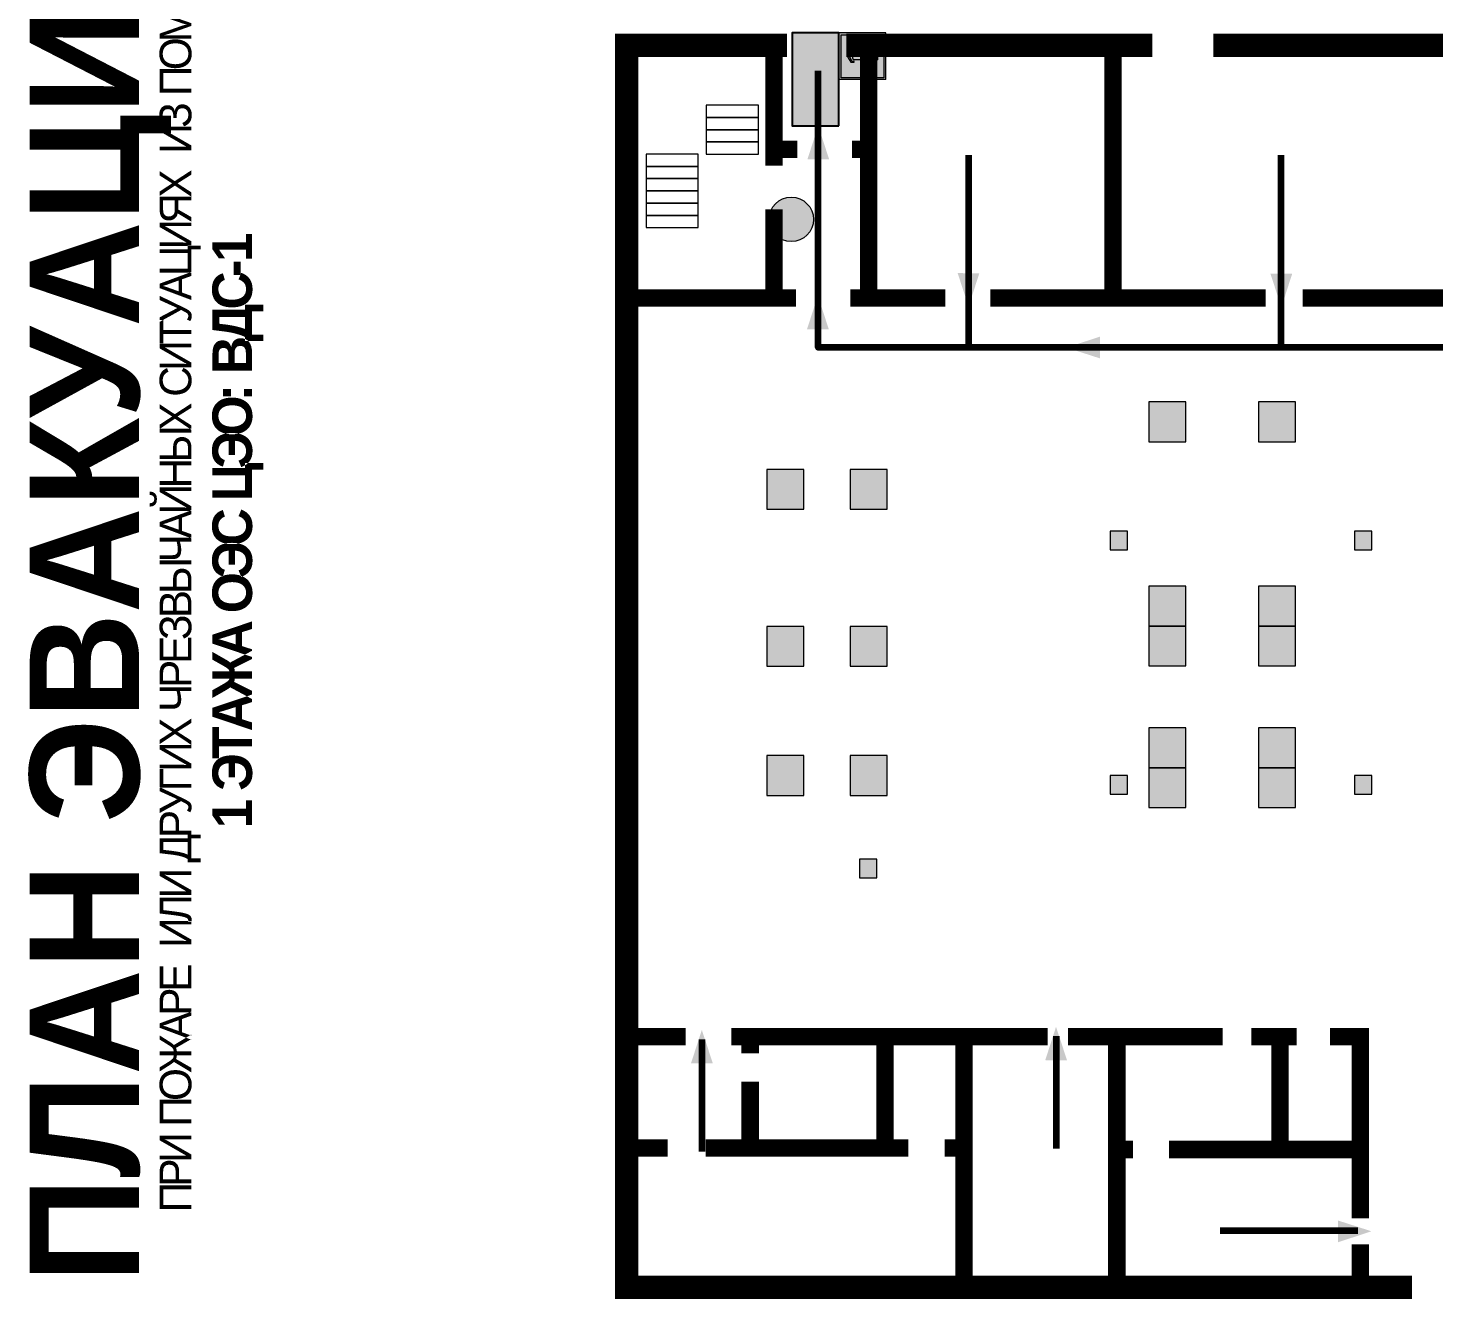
# Model space of a CAD drawing. Header units: millimetres. Extents: x 13114 to 67229, y 22859 to 38520.
# Drawn here: x 39605.7 to 39847.3, y 25097.2 to 25315.6 of the extents above; entities that cross this region are included whole.
import ezdxf

# ---------------------------------------------------------------- set-up
doc = ezdxf.new("R2010")
doc.units = ezdxf.units.MM
doc.layers.add('План_Штампы', color=7, linetype='Continuous')
doc.styles.add('обычный', font='arial.ttf')

# ---------------------------------------------------------------- blocks, each defined once
blk = doc.blocks.new('A$C7B8C2D5B')
at = {"lineweight": 0}
h = blk.add_hatch(color=5, dxfattribs=at)
h.dxf.hatch_style = 1
h.paths.add_polyline_path([(1.4, -3.02, 1), (-2.11, -3.02, 1)])
at = {"color": 5, "lineweight": 0}
blk.add_circle((-0.36, -3.02), 1.75, dxfattribs=at)
blk = doc.blocks.new('A$C7B4425F7')
at = {"true_color": 0xffffff}
blk.add_hatch(color=7, dxfattribs=at).paths.add_polyline_path([(0, 0), (-16, 0), (-16, -8), (0, -8)])
h = blk.add_hatch(color=126)
h.paths.add_polyline_path([(-0.2, -0.2), (-15.8, -0.2), (-15.8, -7.8), (-0.2, -7.8)])
h.paths.add_polyline_path([(-11.76, -2.03), (-11.76, -3.66), (-11.17, -3.66, -0.568275), (-11.17, -6.18), (-12.58, -6.18), (-12.58, -2.03)], flags=16)
h.paths.add_polyline_path([(-13.33, -4.12, -0.495768), (-13.59, -6.18), (-15.03, -6.18), (-15.03, -2.03), (-13.59, -2.03, -0.487973)], flags=16)
h.paths.add_polyline_path([(-10.25, -2.03), (-9.48, -2.03), (-9.48, -6.18), (-10.25, -6.18)], flags=16)
h.paths.add_polyline_path([(-13.84, -3.69), (-14.24, -3.69), (-14.24, -3.03), (-13.9, -3.03, -0.692621)], flags=0)
h.paths.add_polyline_path([(-9.15, -2.03), (-8.4, -2.03), (-8.04, -3.07), (-7.68, -2.03), (-6.93, -2.03), (-7.64, -4.1), (-6.93, -6.18), (-7.68, -6.18), (-8.04, -5.14), (-8.4, -6.18), (-9.15, -6.18), (-8.44, -4.1)], flags=16)
h.paths.add_polyline_path([(-11.76, -4.46), (-11.42, -4.46, -0.692621), (-11.36, -5.12), (-11.76, -5.12)], flags=0)
h.paths.add_polyline_path([(-13.9, -5.2), (-14.24, -5.2), (-14.24, -4.55), (-13.84, -4.55, -0.708038)], flags=0)
edge = h.paths.add_edge_path(flags=16)
edge.add_ellipse((-5.51, -4.08), major_axis=(0, 2.05), ratio=0.586184, start_angle=0, end_angle=360)
edge = h.paths.add_edge_path(flags=0)
edge.add_ellipse((-5.51, -4.08), major_axis=(0, 1.14), ratio=0.454828, start_angle=0, end_angle=360)
h.paths.add_polyline_path([(-4.13, -4.96, 0.377264), (-3.48, -4.52, 0.0555), (-3.16, -2.03), (-1.66, -2.03), (-1.66, -4.96), (-0.96, -4.96), (-0.96, -7.01), (-1.75, -7.01), (-1.75, -6.18), (-3.3, -6.18), (-3.3, -7.02), (-4.13, -7.02)], flags=16)
h.paths.add_polyline_path([(-2.73, -2.91), (-2.28, -2.91), (-2.28, -4.96), (-3.05, -4.96, 0.079136)], flags=0)
at = {"color": 126}
blk.add_lwpolyline([(-16, -8), (0, -8), (0, 0), (-16, 0)], close=True, dxfattribs=at)
blk = doc.blocks.new('A$C3AD82952')
at = {"true_color": 0xf5f5ff}
h = blk.add_hatch(color=7, dxfattribs=at)
h.dxf.hatch_style = 1
h.paths.add_polyline_path([(8.21, 8.73, 0.414214), (7.89, 9.05), (7.22, 9.05), (7.22, 9.92), (7.59, 9.92, 1), (7.57, 10.36), (7.22, 10.36), (7.22, 10.6), (6.43, 10.6), (6.43, 10.36), (6.01, 10.36), (4.74, 9.59), (4.74, 8.69), (4.98, 8.73), (4.98, 9.26), (6.12, 9.91), (6.43, 9.91), (6.43, 9.05), (5.76, 9.05, 0.414214), (5.44, 8.73), (5.44, 2.2), (8.21, 2.2)], flags=0)
h.paths.add_polyline_path([(12.8, 12.8), (0, 12.8), (0, 0), (12.8, 0)])
h.paths.add_polyline_path([(0.51, 12.29), (12.29, 12.29), (12.29, 0.51), (0.51, 0.51)], flags=16)
h.paths.add_polyline_path([(4.74, 9.59), (6.01, 10.36), (6.43, 10.36), (6.43, 10.6), (7.22, 10.6), (7.22, 10.36), (7.59, 10.36, -0.94586), (7.59, 9.92), (7.22, 9.92), (7.22, 9.05), (7.89, 9.05, -0.414214), (8.21, 8.73), (8.21, 2.2), (5.44, 2.2), (5.44, 8.73, -0.414214), (5.76, 9.05), (6.43, 9.05), (6.43, 9.91), (6.12, 9.91), (4.98, 9.26), (4.98, 8.73), (4.74, 8.69)], flags=0)
h = blk.add_hatch(color=242)
h.dxf.hatch_style = 1
h.paths.add_polyline_path([(12.29, 12.29), (0.51, 12.29), (0.51, 0.51), (12.29, 0.51)])
h.paths.add_polyline_path([(4.74, 8.69), (4.74, 9.59), (6.01, 10.36), (6.43, 10.36), (6.43, 10.6), (7.22, 10.6), (7.22, 10.36), (7.59, 10.36, -0.94586), (7.59, 9.92), (7.22, 9.92), (7.22, 9.05), (7.89, 9.05, -0.414214), (8.21, 8.73), (8.21, 2.2), (5.44, 2.2), (5.44, 8.73, -0.414214), (5.76, 9.05), (6.43, 9.05), (6.43, 9.91), (6.12, 9.91), (4.98, 9.26), (4.98, 8.73)], flags=16)
h = blk.add_hatch(color=7, dxfattribs=at)
h.dxf.hatch_style = 1
h.paths.add_polyline_path([(8.21, 8.73, 0.414214), (7.89, 9.05), (7.22, 9.05), (7.22, 9.92), (7.59, 9.92, 1), (7.57, 10.36), (7.22, 10.36), (7.22, 10.6), (6.43, 10.6), (6.43, 10.36), (6.01, 10.36), (4.74, 9.59), (4.74, 8.69), (4.98, 8.73), (4.98, 9.26), (6.12, 9.91), (6.43, 9.91), (6.43, 9.05), (5.76, 9.05, 0.414214), (5.44, 8.73), (5.44, 2.2), (8.21, 2.2)])
at = {"color": 242, "lineweight": 5}
for p, q in [((0, 0), (0, 12.8)), ((0, 12.8), (12.8, 12.8)), ((12.8, 0), (12.8, 12.8)), ((6.01, 10.36), (4.74, 9.59)), ((4.74, 9.59), (4.74, 8.69)), ((4.74, 8.69), (4.98, 8.73)), ((4.98, 9.26), (6.12, 9.91)), ((4.98, 8.73), (4.98, 9.26)), ((5.44, 2.2), (5.44, 8.73)), ((5.76, 9.05), (6.43, 9.05)), ((6.01, 10.36), (6.43, 10.36)), ((6.12, 9.91), (6.43, 9.91)), ((7.22, 10.6), (6.43, 10.6)), ((6.43, 10.6), (6.43, 10.36)), ((6.43, 9.91), (6.43, 9.05)), ((7.22, 10.36), (7.22, 10.6)), ((7.59, 10.36), (7.22, 10.36)), ((7.22, 9.05), (7.22, 9.92)), ((7.59, 9.92), (7.22, 9.92)), ((7.89, 9.05), (7.22, 9.05)), ((8.21, 2.2), (8.21, 8.73)), ((0, 0), (12.8, 0)), ((5.44, 2.2), (8.21, 2.2))]:
    blk.add_line(p, q, dxfattribs=at)
blk.add_lwpolyline([(0.51, 12.29), (12.29, 12.29), (12.29, 0.51), (0.51, 0.51)], close=True, dxfattribs=at)
for centre, radius, start, end in [((5.76, 8.73), 0.32, 90, 180), ((7.58, 10.14), 0.223, 273.1875, 86.8125), ((7.89, 8.73), 0.32, 0, 90)]:
    blk.add_arc(centre, radius, start, end, dxfattribs=at)

msp = doc.modelspace()

# ---------------------------------------------------------------- hatches: boundary and pattern name
at = {"lineweight": 0}
h = msp.add_hatch(color=256, dxfattribs=at)
h.dxf.hatch_style = 1
h.paths.add_polyline_path([(39804.63, 25251.35), (39798.28, 25251.35), (39798.28, 25244.49), (39804.63, 25244.49)])
h = msp.add_hatch(color=256, dxfattribs=at)
h.dxf.hatch_style = 1
h.paths.add_polyline_path([(39823.5, 25251.35), (39817.15, 25251.35), (39817.15, 25244.49), (39823.5, 25244.49)])
h = msp.add_hatch(color=256, dxfattribs=at)
h.dxf.hatch_style = 1
h.paths.add_polyline_path([(39738.99, 25239.77), (39732.64, 25239.77), (39732.64, 25232.91), (39738.99, 25232.91)])
h = msp.add_hatch(color=256, dxfattribs=at)
h.dxf.hatch_style = 1
h.paths.add_polyline_path([(39753.32, 25239.77), (39746.97, 25239.77), (39746.97, 25232.91), (39753.32, 25232.91)])
h = msp.add_hatch(color=256, dxfattribs=at)
h.dxf.hatch_style = 1
h.paths.add_polyline_path([(39791.63, 25229.16), (39791.63, 25225.95), (39794.61, 25225.95), (39794.61, 25229.16)])
h = msp.add_hatch(color=256, dxfattribs=at)
h.dxf.hatch_style = 1
h.paths.add_polyline_path([(39833.63, 25229.16), (39833.63, 25225.95), (39836.6, 25225.95), (39836.6, 25229.16)])
h = msp.add_hatch(color=256, dxfattribs=at)
h.dxf.hatch_style = 1
h.paths.add_polyline_path([(39804.63, 25219.69), (39798.28, 25219.69), (39798.28, 25212.83), (39804.63, 25212.83)])
h = msp.add_hatch(color=256, dxfattribs=at)
h.dxf.hatch_style = 1
h.paths.add_polyline_path([(39823.5, 25219.69), (39817.15, 25219.69), (39817.15, 25212.83), (39823.5, 25212.83)])
h = msp.add_hatch(color=256, dxfattribs=at)
h.dxf.hatch_style = 1
h.paths.add_polyline_path([(39738.99, 25212.78), (39732.64, 25212.78), (39732.64, 25205.92), (39738.99, 25205.92)])
h = msp.add_hatch(color=256, dxfattribs=at)
h.dxf.hatch_style = 1
h.paths.add_polyline_path([(39753.32, 25212.78), (39746.97, 25212.78), (39746.97, 25205.92), (39753.32, 25205.92)])
h = msp.add_hatch(color=256, dxfattribs=at)
h.dxf.hatch_style = 1
h.paths.add_polyline_path([(39804.63, 25212.83), (39798.28, 25212.83), (39798.28, 25205.97), (39804.63, 25205.97)])
h = msp.add_hatch(color=256, dxfattribs=at)
h.dxf.hatch_style = 1
h.paths.add_polyline_path([(39823.5, 25212.83), (39817.15, 25212.83), (39817.15, 25205.97), (39823.5, 25205.97)])
h = msp.add_hatch(color=256, dxfattribs=at)
h.dxf.hatch_style = 1
h.paths.add_polyline_path([(39804.63, 25195.35), (39798.28, 25195.35), (39798.28, 25188.49), (39804.63, 25188.49)])
h = msp.add_hatch(color=256, dxfattribs=at)
h.dxf.hatch_style = 1
h.paths.add_polyline_path([(39823.5, 25195.35), (39817.15, 25195.35), (39817.15, 25188.49), (39823.5, 25188.49)])
h = msp.add_hatch(color=256, dxfattribs=at)
h.dxf.hatch_style = 1
h.paths.add_polyline_path([(39738.99, 25190.59), (39732.64, 25190.59), (39732.64, 25183.73), (39738.99, 25183.73)])
h = msp.add_hatch(color=256, dxfattribs=at)
h.dxf.hatch_style = 1
h.paths.add_polyline_path([(39753.32, 25190.59), (39746.97, 25190.59), (39746.97, 25183.73), (39753.32, 25183.73)])
h = msp.add_hatch(color=256, dxfattribs=at)
h.dxf.hatch_style = 1
h.paths.add_polyline_path([(39804.63, 25188.49), (39798.28, 25188.49), (39798.28, 25181.63), (39804.63, 25181.63)])
h = msp.add_hatch(color=256, dxfattribs=at)
h.dxf.hatch_style = 1
h.paths.add_polyline_path([(39823.5, 25188.49), (39817.15, 25188.49), (39817.15, 25181.63), (39823.5, 25181.63)])
h = msp.add_hatch(color=256, dxfattribs=at)
h.dxf.hatch_style = 1
h.paths.add_polyline_path([(39791.63, 25187.17), (39791.63, 25183.96), (39794.61, 25183.96), (39794.61, 25187.17)])
h = msp.add_hatch(color=256, dxfattribs=at)
h.dxf.hatch_style = 1
h.paths.add_polyline_path([(39833.63, 25187.17), (39833.63, 25183.96), (39836.6, 25183.96), (39836.6, 25187.17)])
h = msp.add_hatch(color=256, dxfattribs=at)
h.dxf.hatch_style = 1
h.paths.add_polyline_path([(39748.55, 25172.79), (39748.55, 25169.58), (39751.52, 25169.58), (39751.52, 25172.79)])

# ---------------------------------------------------------------- linework, layer by layer
for points, const_width in [([(39843.53, 25099.19), (39708.55, 25099.19), (39708.55, 25312.64), (39736.1, 25312.64)], 4), ([(39733.86, 25291.98), (39733.86, 25312.64)], 3), ([(39746.29, 25312.64), (39798.89, 25312.64)], 4), ([(39750.13, 25269.22), (39750.13, 25312.64)], 3), ([(39792.14, 25269.22), (39792.14, 25312.64)], 3), ([(39809.37, 25312.64), (40090.01, 25312.64), (40090.01, 25253.78)], 4), ([(39737.9, 25294.77), (39734.68, 25294.77)], 3), ([(39750.55, 25294.77), (39747.27, 25294.77)], 3), ([(39733.86, 25269.22), (39733.86, 25284.48)], 3), ([(39737.62, 25269.22), (39706.97, 25269.22)], 3), ([(39763.34, 25269.22), (39746.96, 25269.22)], 3), ([(39818.38, 25269.22), (39771.04, 25269.22)], 3), ([(39929.31, 25269.22), (39824.76, 25269.22)], 3), ([(39718.69, 25142.26), (39707.59, 25142.26)], 3), ([(39780.92, 25142.26), (39726.51, 25142.26)], 3), ([(39729.77, 25142.26), (39729.77, 25139.42)], 3), ([(39752.94, 25123.12), (39752.94, 25142.26)], 3), ([(39766.51, 25142.26), (39766.51, 25099.29), (39766.51, 25123.12), (39763.17, 25123.12)], 3), ([(39810.97, 25142.26), (39784.38, 25142.26)], 3), ([(39795.59, 25122.87), (39792.8, 25122.87), (39792.8, 25099.6), (39792.8, 25142.26)], 3), ([(39820.84, 25142.26), (39820.84, 25122.87), (39801.75, 25122.87), (39834.63, 25122.87)], 3), ([(39823.7, 25142.26), (39815.91, 25142.26)], 3), ([(39834.63, 25111.01), (39834.63, 25142.26), (39829.42, 25142.26)], 3), ([(39729.77, 25123.12), (39729.77, 25134.55)], 3), ([(39708.08, 25123.12), (39715.6, 25123.12)], 3), ([(39756.97, 25123.12), (39722.14, 25123.12)], 3), ([(39834.63, 25099.69), (39834.63, 25106.58)], 3)]:
    msp.add_lwpolyline(points, dxfattribs=dict(at, const_width=const_width))
at = {"color": 126, "lineweight": 100, "true_color": 0x008754}
for points in [[(40068.13, 25260.72), (39741.46, 25260.72), (39741.46, 25308.29)], [(39767.36, 25260.72), (39767.36, 25293.75)], [(39821.03, 25260.72), (39821.03, 25293.75)], [(39782.34, 25142.32), (39782.34, 25123.03)], [(39721.46, 25141.8), (39721.46, 25122.51)], [(39834.19, 25108.88), (39810.55, 25108.88)]]:
    msp.add_lwpolyline(points, dxfattribs=at)
at = {"lineweight": 0}
for points in [[(39731.18, 25302.35), (39722.23, 25302.35), (39722.23, 25300.25), (39731.18, 25300.25)], [(39731.18, 25300.25), (39722.23, 25300.25), (39722.23, 25298.15), (39731.18, 25298.15)], [(39731.18, 25298.15), (39722.23, 25298.15), (39722.23, 25296.04), (39731.18, 25296.04)], [(39731.18, 25296.04), (39722.23, 25296.04), (39722.23, 25293.94), (39731.18, 25293.94)], [(39720.85, 25293.94), (39711.9, 25293.94), (39711.9, 25291.83), (39720.85, 25291.83)], [(39720.85, 25291.83), (39711.9, 25291.83), (39711.9, 25289.73), (39720.85, 25289.73)], [(39720.85, 25289.73), (39711.9, 25289.73), (39711.9, 25287.63), (39720.85, 25287.63)], [(39720.85, 25287.63), (39711.9, 25287.63), (39711.9, 25285.52), (39720.85, 25285.52)], [(39720.85, 25285.52), (39711.9, 25285.52), (39711.9, 25283.42), (39720.85, 25283.42)], [(39720.85, 25283.42), (39711.9, 25283.42), (39711.9, 25281.31), (39720.85, 25281.31)], [(39804.63, 25251.35), (39798.28, 25251.35), (39798.28, 25244.49), (39804.63, 25244.49)], [(39823.5, 25251.35), (39817.15, 25251.35), (39817.15, 25244.49), (39823.5, 25244.49)], [(39738.99, 25239.77), (39732.64, 25239.77), (39732.64, 25232.91), (39738.99, 25232.91)], [(39753.32, 25239.77), (39746.97, 25239.77), (39746.97, 25232.91), (39753.32, 25232.91)], [(39794.61, 25229.16), (39791.63, 25229.16), (39791.63, 25225.95), (39794.61, 25225.95)], [(39836.6, 25229.16), (39833.63, 25229.16), (39833.63, 25225.95), (39836.6, 25225.95)], [(39804.63, 25219.69), (39798.28, 25219.69), (39798.28, 25212.83), (39804.63, 25212.83)], [(39823.5, 25219.69), (39817.15, 25219.69), (39817.15, 25212.83), (39823.5, 25212.83)], [(39738.99, 25212.78), (39732.64, 25212.78), (39732.64, 25205.92), (39738.99, 25205.92)], [(39753.32, 25212.78), (39746.97, 25212.78), (39746.97, 25205.92), (39753.32, 25205.92)], [(39804.63, 25212.83), (39798.28, 25212.83), (39798.28, 25205.97), (39804.63, 25205.97)], [(39823.5, 25212.83), (39817.15, 25212.83), (39817.15, 25205.97), (39823.5, 25205.97)], [(39804.63, 25195.35), (39798.28, 25195.35), (39798.28, 25188.49), (39804.63, 25188.49)], [(39823.5, 25195.35), (39817.15, 25195.35), (39817.15, 25188.49), (39823.5, 25188.49)], [(39738.99, 25190.59), (39732.64, 25190.59), (39732.64, 25183.73), (39738.99, 25183.73)], [(39753.32, 25190.59), (39746.97, 25190.59), (39746.97, 25183.73), (39753.32, 25183.73)], [(39804.63, 25188.49), (39798.28, 25188.49), (39798.28, 25181.63), (39804.63, 25181.63)], [(39823.5, 25188.49), (39817.15, 25188.49), (39817.15, 25181.63), (39823.5, 25181.63)], [(39794.61, 25187.17), (39791.63, 25187.17), (39791.63, 25183.96), (39794.61, 25183.96)], [(39836.6, 25187.17), (39833.63, 25187.17), (39833.63, 25183.96), (39836.6, 25183.96)], [(39751.52, 25172.79), (39748.55, 25172.79), (39748.55, 25169.58), (39751.52, 25169.58)]]:
    msp.add_lwpolyline(points, close=True, dxfattribs=at)
at = {"layer": 'План_Штампы', "color": 126, "true_color": 0x008754}
for points in [[(39743.35, 25293.04), (39739.61, 25293.05), (39741.46, 25298.79)], [(39765.43, 25273.49), (39769.16, 25273.48), (39767.31, 25267.75)], [(39819.19, 25273.39), (39822.93, 25273.38), (39821.08, 25267.64)], [(39743.28, 25263.85), (39739.54, 25263.86), (39741.4, 25269.6)], [(39789.89, 25262.58), (39789.89, 25258.84), (39784.15, 25260.69)], [(39723.34, 25137.69), (39719.6, 25137.7), (39721.46, 25143.43)], [(39784.23, 25138.21), (39780.49, 25138.22), (39782.34, 25143.95)], [(39830.81, 25106.92), (39830.82, 25110.66), (39836.55, 25108.81)]]:
    msp.add_solid(points, dxfattribs=at)

# ---------------------------------------------------------------- block references
for name, p, xscale, yscale, zscale, rotation in [('A$C3AD82952', (39753.08, 25306.77), 0.625, 0.625, 0.625, 90), ('A$C7B8C2D5B', (39736.05, 25276.16), 2.177419353276491, 2.177419353276491, 2.177419353276491, 180)]:
    msp.add_blockref(name, p, dxfattribs=dict(xscale=xscale, yscale=yscale, zscale=zscale, rotation=rotation))
at = {"layer": 'План_Штампы', "rotation": 90}
msp.add_blockref('A$C7B4425F7', (39737.01, 25314.81), dxfattribs=at)

# ---------------------------------------------------------------- texts
at = {"color": 0, "lineweight": 0, "insert": (39628.12, 25228.88), "char_height": 6.8, "width": 381.8334, "attachment_point": 5, "rotation": 90, "style": 'обычный'}
msp.add_mtext('{\\fArial Black|b1|i0|c204|p34;\\H2x;\\T0.85;  \\fArial Narrow|b0|i0|c204|p34;\\H0.8x;\\W0.9;\\P\\fProxima Nova Rg|b0|i0|c204|p2;\\H0.5x;\\W1;\\C256;ПРИ ПОЖАРЕ  ИЛИ ДРУГИХ ЧРЕЗВЫЧАЙНЫХ СИТУАЦИЯХ  ИЗ ПОМЕЩЕНИЙ \\fProxima Nova Rg|b1|i0|c204|p2;\\H1.25x;\\P1 ЭТАЖА ОЭС ЦЭО: ВДС-\\fProxima Nova Rg|b1|i0|c0|p2;1}', dxfattribs=at)
at = {"lineweight": 0, "insert": (39605.93, 25099.96), "char_height": 18.81, "width": 422.276, "attachment_point": 1, "rotation": 90, "style": 'обычный'}
msp.add_mtext('{\\fProxima Nova Rg|b1|i0|c204|p2;ПЛАН ЭВАКУАЦИИ}', dxfattribs=at)

doc.saveas('drawing.dxf')
